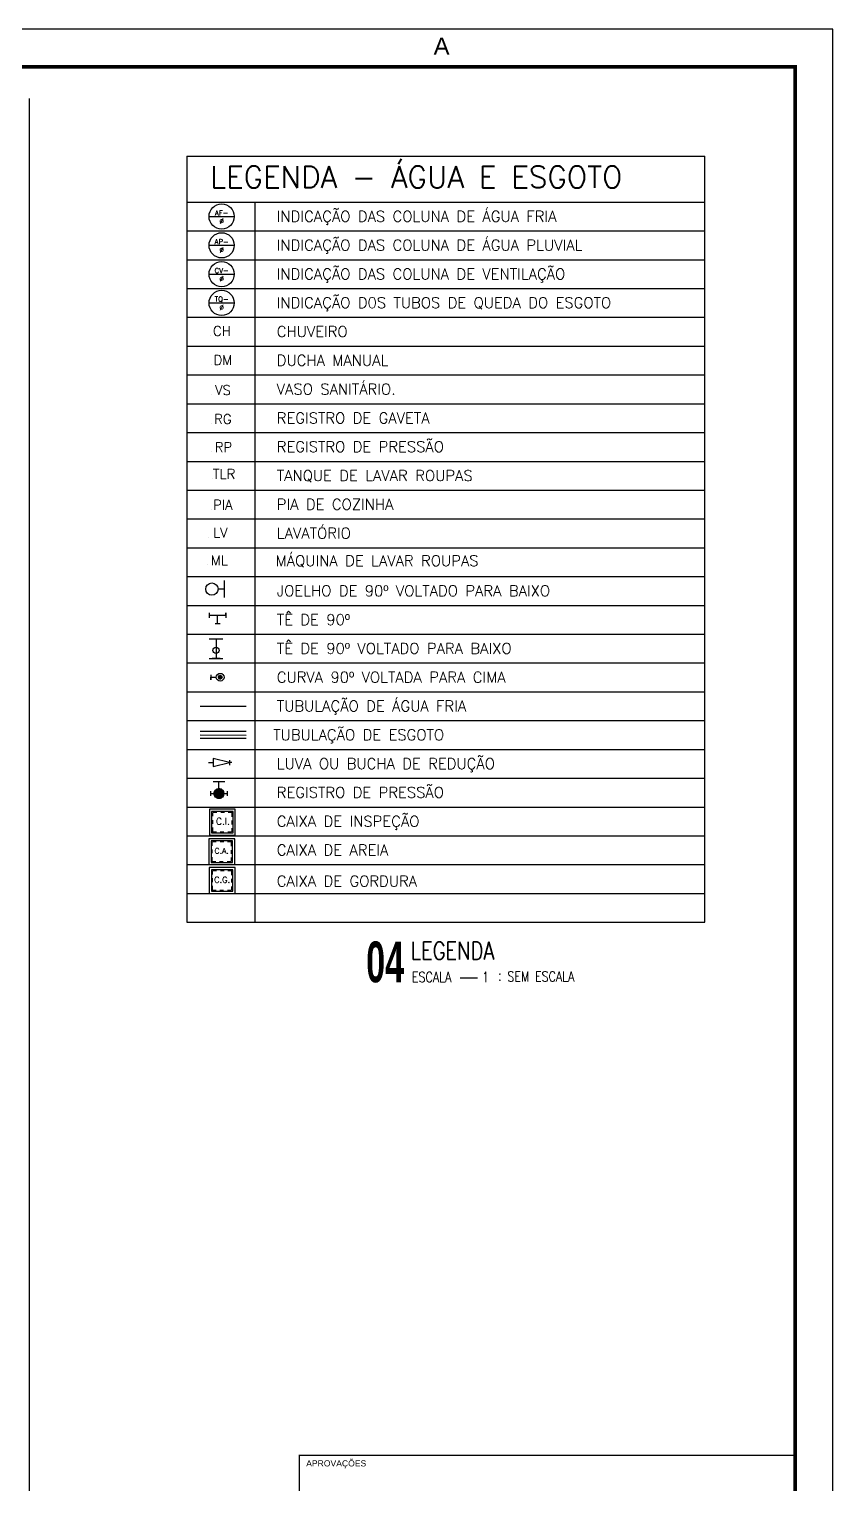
# Model space of a CAD drawing. Header units: millimetres. Extents: x 2993 to 6523, y 1057 to 2221.
# Drawn here: x 3056.14 to 3077.42, y 1137.43 to 1175.96 of the extents above; entities that cross this region are included whole.
import ezdxf
from ezdxf.enums import TextEntityAlignment as Align

# ---------------------------------------------------------------- set-up
doc = ezdxf.new("R2010")
doc.units = ezdxf.units.MM
doc.linetypes.add('HIDDEN', pattern=[0.375, 0.25, -0.125])
for name, color, linetype in [('A-PEN-R', 1, 'Continuous'), ('AR-MOB', 252, 'Continuous'), ('CONEXÕES', 8, 'Continuous'), ('HIDRA', 4, 'Continuous'), ("PRANCHA - PROJETU'S", 7, 'Continuous'), ('TEXTO', 3, 'Continuous')]:
    doc.layers.add(name, color=color, linetype=linetype)
doc.styles.add('ADITIVOCAD', font='ROMANS.shx')
doc.styles.add('ARIAL', font='arial.ttf', dxfattribs={"height": 2})
doc.styles.add('R80', font='simplex.shx', dxfattribs={"height": 12})
doc.styles.add('REG140', font='romans.shx', dxfattribs={"width": 0.8, "height": 0.35})
doc.styles.add('REG80', font='romans.shx', dxfattribs={"width": 0.8, "height": 0.2})
doc.styles.add('SANSSERIF2', font='sanssb__.ttf', dxfattribs={"width": 0.8})
doc.styles.get("Standard").update_dxf_attribs({"font": 'arial.ttf'})

# ---------------------------------------------------------------- blocks, each defined once
blk = doc.blocks.new('ADFSGASDFG')
at = {"layer": "PRANCHA - PROJETU'S", "color": 1}
for p, q in [((360.678, 107.346), (276.578, 107.346)), ((360.678, 47.946), (360.678, 107.346))]:
    blk.add_line(p, q, dxfattribs=at)
at = {"layer": "PRANCHA - PROJETU'S", "color": 4, "const_width": 0.1}
blk.add_lwpolyline([(279.078, 106.346), (359.678, 106.346), (359.678, 48.946), (279.078, 48.946)], close=True, dxfattribs=at)
blk = doc.blocks.new('CRBODADOSÇ')
at = {"layer": "PRANCHA - PROJETU'S", "color": 3}
blk.add_line((164.825, 196.917), (165.288, 196.917), dxfattribs=at)
at = {"layer": "PRANCHA - PROJETU'S", "color": 3, "style": 'REG80', "width": 0.8}
for s, p in [('ESCALA', (163.548, 196.799)), ('1', (165.407, 196.799)), (':', (165.829, 196.842))]:
    blk.add_text(s, height=0.27, dxfattribs=at).set_placement(p)
at = {"layer": "PRANCHA - PROJETU'S", "color": 2, "style": 'REG140', "width": 0.8}
for tag, p in [('PROJETO', (163.521, 198.067)), ('DESENHO', (163.516, 197.395))]:
    blk.add_attdef(tag, p, '', height=0.472, dxfattribs=at)
at = {"layer": "PRANCHA - PROJETU'S", "style": 'SANSSERIF2', "width": 0.6}
blk.add_attdef('00', text='', height=1.08, dxfattribs=at).set_placement((162.84, 196.795), align=Align.CENTER)
at = {"layer": "PRANCHA - PROJETU'S", "color": 3, "style": 'REG80', "width": 0.8}
blk.add_attdef('ESCALA', (166.075, 196.813), '', height=0.27, dxfattribs=at)
blk = doc.blocks.new('Adh_Afn')
blk.add_line((-0.25, 0), (0.25, 0))
blk.add_circle((0, 0), 0.25)
at = {"flags": 8}
for tag, p in [('$AF', (0, 0.07)), ('$DIAM', (0, -0.091))]:
    blk.add_attdef(tag, text='', height=0.1, dxfattribs=at).set_placement(p, align=Align.MIDDLE)
blk = doc.blocks.new('ADH_HIUTILIZ1')
blk.add_line((0.12, 0), (0.12, 0))
at = {"flags": 8}
blk.add_attdef('$N', text='', height=0.09, dxfattribs=at).set_placement((0.226, 0.042), align=Align.MIDDLE)
blk = doc.blocks.new('Adh_cx_c90c')
h = blk.add_hatch()
h.set_pattern_fill('_U', color=256, scale=0.002, angle=45, style=0, double=1, pattern_type=0)
h.set_pattern_definition([(45, (-6.0733674, -5.0413484), (-0.00141421356, 0.00141421356), []), (135, (-6.0733674, -5.0413484), (-0.00141421356, -0.00141421356), [])])
h.paths.add_polyline_path([(-0.017, 0, 1), (0.017, 0, 1)])
blk.add_lwpolyline([(-0.088, 0.022), (-0.088, -0.023), (-0.088, 0), (-0.036, 0)])
for radius in [0.0359, 0.017]:
    blk.add_circle((0, 0), radius)
blk = doc.blocks.new('Adh_cx_te90')
for p, q in [((-0.075, -0.0225), (-0.075, 0.0225)), ((0.075, 0), (-0.075, 0)), ((0, -0.075), (0, 0)), ((0.075, 0), (0.075, 0.0225)), ((0.075, 0.0225), (0.075, -0.0225)), ((-0.0225, -0.075), (0.0225, -0.075))]:
    blk.add_line(p, q)
blk = doc.blocks.new('Adh_cx_lvr')
for p, q in [((0, 0), (-0.15, 0.0375)), ((-0.15, 0.0375), (-0.15, -0.0375)), ((-0.15, -0.0375), (0, 0)), ((0, 0.0225), (0, -0.0225)), ((-0.195, 0), (-0.15, 0)), ((0.0225, 0), (0, 0))]:
    blk.add_line(p, q)
blk = doc.blocks.new('Adh_acs_rg')
h = blk.add_hatch()
h.set_pattern_fill('_U', color=256, scale=0.002, angle=45, style=0, double=1)
h.set_pattern_definition([(45, (-7.4131718, -5.1711377), (-0.00141421356, 0.00141421356), []), (135, (-7.4131718, -5.1711377), (-0.00141421356, -0.00141421356), [])])
h.paths.add_polyline_path([(-0.046, 0, 1), (0.046, 0, 1)])
for p, q in [((-0.078, 0.022), (-0.078, -0.022)), ((0.053, 0.108), (-0.053, 0.108)), ((0, 0.046), (0, 0.108)), ((0.078, -0.022), (0.078, 0.022)), ((-0.078, 0), (-0.046, 0)), ((0.046, 0), (0.078, 0))]:
    blk.add_line(p, q)
blk.add_circle((0, 0), 0.046)
blk = doc.blocks.new('Adhs_RefTbl')
at = {"color": 0, "linetype": 'ByBlock', "ltscale": 0.5}
blk.add_line((-0.321, 0), (0.321, 0), dxfattribs=at)
blk = doc.blocks.new('inp_cx')
for p, q in [((40, 40), (-40, 40)), ((-40, 40), (-40, -40)), ((40, -40), (40, 40)), ((-40, -40), (40, -40))]:
    blk.add_line(p, q)
at = {"color": 1, "linetype": 'Continuous', "ltscale": 0.5}
for p, q in [((33, 33), (-33, 33)), ((-33, 33), (-33, -33)), ((33, -33), (33, 33)), ((-33, -33), (33, -33))]:
    blk.add_line(p, q, dxfattribs=at)
at = {"color": 1, "linetype": 'HIDDEN', "ltscale": 0.5}
for p, q in [((30, 30), (-30, 30)), ((-30, 30), (-30, -30)), ((30, -30), (30, 30)), ((-30, -30), (30, -30))]:
    blk.add_line(p, q, dxfattribs=at)
at = {"style": 'R80'}
blk.add_text('C.I.', height=20.59, dxfattribs=at).set_placement((-19.6, -7.5))
blk = doc.blocks.new('_cxgordu')
for p, q in [((40, 40), (-40, 40)), ((-40, 40), (-40, -40)), ((40, -40), (40, 40)), ((-40, -40), (40, -40))]:
    blk.add_line(p, q)
at = {"color": 1, "linetype": 'Continuous', "ltscale": 0.5}
for p, q in [((33, 33), (-33, 33)), ((-33, 33), (-33, -33)), ((33, -33), (33, 33)), ((-33, -33), (33, -33))]:
    blk.add_line(p, q, dxfattribs=at)
at = {"color": 1, "linetype": 'HIDDEN', "ltscale": 0.5}
for p, q in [((30, 30), (-30, 30)), ((-30, 30), (-30, -30)), ((30, -30), (30, 30)), ((-30, -30), (30, -30))]:
    blk.add_line(p, q, dxfattribs=at)
at = {"style": 'R80'}
blk.add_text('C.G.', height=18.48, dxfattribs=at).set_placement((-24.3, -6.9))
blk = doc.blocks.new('_cxareia')
for p, q in [((40, 40), (-40, 40)), ((-40, 40), (-40, -40)), ((40, -40), (40, 40)), ((-40, -40), (40, -40))]:
    blk.add_line(p, q)
at = {"color": 1, "linetype": 'Continuous', "ltscale": 0.5}
for p, q in [((33, 33), (-33, 33)), ((-33, 33), (-33, -33)), ((33, -33), (33, 33)), ((-33, -33), (33, -33))]:
    blk.add_line(p, q, dxfattribs=at)
at = {"color": 1, "linetype": 'HIDDEN', "ltscale": 0.5}
for p, q in [((30, 30), (-30, 30)), ((-30, 30), (-30, -30)), ((30, -30), (30, 30)), ((-30, -30), (30, -30))]:
    blk.add_line(p, q, dxfattribs=at)
at = {"style": 'R80'}
blk.add_text('C.A.', height=17.28, dxfattribs=at).set_placement((-22, -6.1))

msp = doc.modelspace()

# ---------------------------------------------------------------- linework, layer by layer
for p, q in [((3060.308, 1172.598), (3074.03, 1172.598)), ((3060.308, 1172.598), (3060.308, 1152.303)), ((3074.03, 1152.303), (3074.03, 1172.598)), ((3060.308, 1171.378), (3074.03, 1171.378)), ((3062.12, 1152.303), (3062.12, 1171.378)), ((3060.308, 1170.615), (3074.03, 1170.615)), ((3060.308, 1169.852), (3074.03, 1169.852)), ((3060.308, 1169.089), (3074.03, 1169.089)), ((3060.308, 1168.326), (3074.03, 1168.326)), ((3060.308, 1167.563), (3074.03, 1167.563)), ((3060.308, 1166.8), (3074.03, 1166.8)), ((3060.308, 1166.037), (3074.03, 1166.037)), ((3060.308, 1165.274), (3074.03, 1165.274)), ((3060.308, 1164.511), (3074.03, 1164.511)), ((3060.308, 1163.748), (3074.03, 1163.748)), ((3060.308, 1162.985), (3074.03, 1162.985)), ((3060.308, 1162.222), (3074.03, 1162.222)), ((3060.308, 1161.459), (3074.03, 1161.459)), ((3060.308, 1160.696), (3074.03, 1160.696)), ((3060.308, 1159.933), (3074.03, 1159.933)), ((3060.308, 1159.933), (3074.03, 1159.933)), ((3060.308, 1159.17), (3074.03, 1159.17)), ((3060.308, 1158.407), (3074.03, 1158.407)), ((3060.308, 1157.644), (3074.03, 1157.644)), ((3060.308, 1156.881), (3074.03, 1156.881)), ((3060.308, 1156.118), (3074.03, 1156.118)), ((3060.308, 1156.118), (3074.03, 1156.118)), ((3060.308, 1155.355), (3074.03, 1155.355)), ((3060.308, 1154.592), (3074.03, 1154.592)), ((3060.308, 1153.829), (3074.03, 1153.829)), ((3060.308, 1153.066), (3074.03, 1153.066)), ((3060.308, 1152.303), (3074.03, 1152.303))]:
    msp.add_line(p, q)
at = {"layer": 'A-PEN-R', "const_width": 0.0375}
msp.add_lwpolyline([(3063.292, 1117.56), (3076.417, 1117.56), (3076.417, 1138.185), (3063.292, 1138.185)], close=True, dxfattribs=at)
at = {"layer": 'AR-MOB', "linetype": 'Continuous'}
for p, q in [((3056.136, 1174.123), (3056.136, 1124.123)), ((3056.136, 1173.823), (3056.136, 1124.423))]:
    msp.add_line(p, q, dxfattribs=at)
at = {"layer": 'CONEXÕES'}
for p, q in [((3061.3, 1161.359), (3061.3, 1160.903)), ((3060.906, 1159.809), (3061.268, 1159.809)), ((3060.906, 1159.291), (3061.268, 1159.291)), ((3061.191, 1159.291), (3060.984, 1159.291)), ((3060.984, 1159.291), (3061.191, 1159.291))]:
    msp.add_line(p, q, dxfattribs=at)
at = {"layer": 'HIDRA'}
for p, q in [((3061.137, 1161.13), (3061.3, 1161.131)), ((3061.087, 1159.809), (3061.087, 1159.291)), ((3061.886, 1157.357), (3060.662, 1157.358)), ((3060.662, 1157.263), (3061.885, 1157.262)), ((3061.885, 1157.166), (3060.661, 1157.167))]:
    msp.add_line(p, q, dxfattribs=at)
for centre, radius in [((3060.974, 1161.129), 0.163), ((3061.087, 1159.505), 0.0828)]:
    msp.add_circle(centre, radius, dxfattribs=at)
at = {"layer": "PRANCHA - PROJETU'S", "color": 1}
msp.add_lwpolyline([(3076.417, 1152.71), (3076.417, 1174.96), (3058.917, 1174.96)], dxfattribs=at)

# ---------------------------------------------------------------- block references
at = {"layer": 'HIDRA'}
ref = msp.add_blockref('Adh_Afn', (3061.233, 1170.996), dxfattribs=dict(at, xscale=1.335253919870773, yscale=1.335253919870773, zscale=1.335253919870773))
ref.add_attrib('$AF', 'AF-', dxfattribs={"layer": '0', "height": 0.1335, "style": 'ADITIVOCAD', "flags": 8}).set_placement((3061.233, 1171.09), align=Align.MIDDLE)
ref.add_attrib('$DIAM', '%%C', dxfattribs={"layer": '0', "height": 0.1335, "style": 'ADITIVOCAD', "flags": 8}).set_placement((3061.233, 1170.875), align=Align.MIDDLE)
ref = msp.add_blockref('Adh_Afn', (3061.233, 1170.233), dxfattribs=dict(at, xscale=1.335253919870773, yscale=1.335253919870773, zscale=1.335253919870773))
ref.add_attrib('$AF', 'AP-', dxfattribs={"layer": '0', "height": 0.1335, "style": 'ADITIVOCAD', "flags": 8}).set_placement((3061.233, 1170.327), align=Align.MIDDLE)
ref.add_attrib('$DIAM', '%%C', dxfattribs={"layer": '0', "height": 0.1335, "style": 'ADITIVOCAD', "flags": 8}).set_placement((3061.233, 1170.112), align=Align.MIDDLE)
ref = msp.add_blockref('Adh_Afn', (3061.233, 1169.47), dxfattribs=dict(at, xscale=1.335253919870773, yscale=1.335253919870773, zscale=1.335253919870773))
ref.add_attrib('$AF', 'CV-', dxfattribs={"layer": '0', "height": 0.1335, "style": 'ADITIVOCAD', "flags": 8}).set_placement((3061.233, 1169.564), align=Align.MIDDLE)
ref.add_attrib('$DIAM', '%%C', dxfattribs={"layer": '0', "height": 0.1335, "style": 'ADITIVOCAD', "flags": 8}).set_placement((3061.233, 1169.349), align=Align.MIDDLE)
ref = msp.add_blockref('Adh_Afn', (3061.233, 1168.707), dxfattribs=dict(at, xscale=1.335253919870773, yscale=1.335253919870773, zscale=1.335253919870773))
ref.add_attrib('$AF', 'TQ-', dxfattribs={"layer": '0', "height": 0.1335, "style": 'ADITIVOCAD', "flags": 8}).set_placement((3061.233, 1168.801), align=Align.MIDDLE)
ref.add_attrib('$DIAM', '%%C', dxfattribs={"layer": '0', "height": 0.1335, "style": 'ADITIVOCAD', "flags": 8}).set_placement((3061.233, 1168.586), align=Align.MIDDLE)
ref = msp.add_blockref('ADH_HIUTILIZ1', (3060.593, 1167.841), dxfattribs=dict(at, xscale=2.861258399723829, yscale=2.861258399723829, zscale=2.861258399723829))
ref.add_attrib('$N', 'CH', dxfattribs={"layer": '0', "height": 0.2575, "style": 'ADITIVOCAD', "flags": 8}).set_placement((3061.241, 1167.962), align=Align.MIDDLE)
ref = msp.add_blockref('ADH_HIUTILIZ1', (3060.619, 1167.073), dxfattribs=dict(at, xscale=2.861258399723829, yscale=2.861258399723829, zscale=2.861258399723829))
ref.add_attrib('$N', 'DM', dxfattribs={"layer": '0', "height": 0.2575, "style": 'ADITIVOCAD', "flags": 8}).set_placement((3061.267, 1167.194), align=Align.MIDDLE)
ref = msp.add_blockref('ADH_HIUTILIZ1', (3060.619, 1166.277), dxfattribs=dict(at, xscale=2.861258399723829, yscale=2.861258399723829, zscale=2.861258399723829))
ref.add_attrib('$N', 'VS', dxfattribs={"layer": '0', "height": 0.2575, "style": 'ADITIVOCAD', "flags": 8}).set_placement((3061.267, 1166.398), align=Align.MIDDLE)
ref = msp.add_blockref('ADH_HIUTILIZ1', (3060.619, 1165.508), dxfattribs=dict(at, xscale=2.861258399723829, yscale=2.861258399723829, zscale=2.861258399723829))
ref.add_attrib('$N', 'RG', dxfattribs={"layer": '0', "height": 0.2575, "style": 'ADITIVOCAD', "flags": 8}).set_placement((3061.267, 1165.629), align=Align.MIDDLE)
ref = msp.add_blockref('ADH_HIUTILIZ1', (3060.634, 1164.765), dxfattribs=dict(at, xscale=2.861258399723829, yscale=2.861258399723829, zscale=2.861258399723829))
ref.add_attrib('$N', 'RP', dxfattribs={"layer": '0', "height": 0.2575, "style": 'ADITIVOCAD', "flags": 8}).set_placement((3061.281, 1164.885), align=Align.MIDDLE)
ref = msp.add_blockref('ADH_HIUTILIZ1', (3060.652, 1164.057), dxfattribs=dict(at, xscale=2.861258399723829, yscale=2.861258399723829, zscale=2.861258399723829))
ref.add_attrib('$N', 'TLR', dxfattribs={"layer": '0', "height": 0.2575, "style": 'ADITIVOCAD', "flags": 8}).set_placement((3061.299, 1164.178), align=Align.MIDDLE)
ref = msp.add_blockref('ADH_HIUTILIZ1', (3060.619, 1163.238), dxfattribs=dict(at, xscale=2.861258399723829, yscale=2.861258399723829, zscale=2.861258399723829))
ref.add_attrib('$N', 'PIA', dxfattribs={"layer": '0', "height": 0.2575, "style": 'ADITIVOCAD', "flags": 8}).set_placement((3061.266, 1163.359), align=Align.MIDDLE)
ref = msp.add_blockref('ADH_HIUTILIZ1', (3060.554, 1162.501), dxfattribs=dict(at, xscale=2.861258399723829, yscale=2.861258399723829, zscale=2.861258399723829))
ref.add_attrib('$N', 'LV', dxfattribs={"layer": '0', "height": 0.2575, "style": 'ADITIVOCAD', "flags": 8}).set_placement((3061.201, 1162.622), align=Align.MIDDLE)
ref = msp.add_blockref('ADH_HIUTILIZ1', (3060.525, 1161.771), dxfattribs=dict(at, xscale=2.861258399723829, yscale=2.861258399723829, zscale=2.861258399723829))
ref.add_attrib('$N', 'ML', dxfattribs={"layer": '0', "height": 0.2575, "style": 'ADITIVOCAD', "flags": 8}).set_placement((3061.172, 1161.891), align=Align.MIDDLE)
for name, p, xscale, yscale, zscale in [('Adh_cx_te90', (3061.128, 1160.431), 2.861258399723829, 2.861258399723829, 2.861258399723829), ('Adh_cx_c90c', (3061.195, 1158.793), 2.861258399723829, 2.861258399723829, 2.861258399723829), ('Adhs_RefTbl', (3061.273, 1158.025), 1.907505599815886, 1.907505599815886, 1.907505599815886), ('Adh_cx_lvr', (3061.442, 1156.532), 2.861258399723829, 2.861258399723829, 2.861258399723829), ('Adh_acs_rg', (3061.162, 1155.711), 2.861258399723829, 2.861258399723829, 2.861258399723829), ('inp_cx', (3061.251, 1154.952), 0.008583775200052799, 0.008583775200052799, 0.008583775200052799), ('_cxareia', (3061.235, 1154.172), 0.008583775200052799, 0.008583775200052799, 0.008583775200052799), ('_cxgordu', (3061.244, 1153.409), 0.008583775200052799, 0.008583775200052799, 0.008583775200052799)]:
    msp.add_blockref(name, p, dxfattribs=dict(at, xscale=xscale, yscale=yscale, zscale=zscale))
at = {"layer": "PRANCHA - PROJETU'S", "color": 1}
msp.add_blockref('ADFSGASDFG', (2716.739, 1068.614), dxfattribs=at)
at = {"layer": "PRANCHA - PROJETU'S"}
msp.add_blockref('CRBODADOSÇ', (2902.723, 953.917), dxfattribs=at).add_auto_attribs({'ESCALA': 'SEM ESCALA', 'DESENHO': 'LEGENDA', '00': '04'})

# ---------------------------------------------------------------- texts
at = {"layer": 'HIDRA', "style": 'ADITIVOCAD'}
for s, height, p in [('LEGENDA - ÁGUA E ESGOTO', 0.57225, (3060.931, 1171.759)), ('INDICAÇÃO DAS COLUNA DE ÁGUA FRIA', 0.28613, (3062.693, 1170.858)), ('INDICAÇÃO DAS COLUNA DE ÁGUA PLUVIAL', 0.28613, (3062.693, 1170.095)), ('INDICAÇÃO DAS COLUNA DE VENTILAÇÃO', 0.28613, (3062.693, 1169.332)), ('INDICAÇÃO D0S TUBOS DE QUEDA DO ESGOTO', 0.28613, (3062.693, 1168.569)), ('CHUVEIRO', 0.2861, (3062.693, 1167.806)), ('DUCHA MANUAL', 0.28613, (3062.693, 1167.043)), ('VASO SANITÁRIO.', 0.28613, (3062.693, 1166.28)), ('REGISTRO DE GAVETA', 0.28613, (3062.693, 1165.517)), ('REGISTRO DE PRESSÃO', 0.28613, (3062.693, 1164.754)), ('TANQUE DE LAVAR ROUPAS', 0.28613, (3062.693, 1163.991)), ('PIA DE COZINHA', 0.28613, (3062.693, 1163.228)), ('LAVATÓRIO', 0.2861, (3062.693, 1162.465)), ('MÁQUINA DE LAVAR ROUPAS', 0.28613, (3062.664, 1161.735)), ('JOELHO DE 90º VOLTADO PARA BAIXO', 0.28613, (3062.693, 1160.939)), ('TÊ DE 90º', 0.2861, (3062.693, 1160.176)), ('TÊ DE 90º VOLTADO PARA BAIXO', 0.28613, (3062.693, 1159.413)), ('CURVA 90º VOLTADA PARA CIMA', 0.28613, (3062.693, 1158.65)), ('TUBULAÇÃO DE ÁGUA FRIA', 0.28613, (3062.693, 1157.887)), ('TUBULAÇÃO DE ESGOTO', 0.28613, (3062.599, 1157.124)), ('LUVA OU BUCHA DE REDUÇÃO', 0.28613, (3062.693, 1156.361)), ('REGISTRO DE PRESSÃO', 0.28613, (3062.693, 1155.598)), ('CAIXA DE INSPEÇÃO', 0.28613, (3062.693, 1154.835)), ('CAIXA DE AREIA', 0.28613, (3062.693, 1154.072)), ('CAIXA DE GORDURA', 0.28613, (3062.693, 1153.249))]:
    msp.add_text(s, height=height, dxfattribs=at).set_placement(p)
at = {"layer": "PRANCHA - PROJETU'S", "color": 50, "linetype": 'Continuous', "style": 'ARIAL'}
msp.add_text('A', height=0.45, dxfattribs=at).set_placement((3067.057, 1175.51), align=Align.MIDDLE)
at = {"layer": 'TEXTO', "color": 3, "style": 'ARIAL'}
msp.add_text('APROVAÇÕES ', height=0.16257, dxfattribs=at).set_placement((3063.472, 1137.888))

doc.saveas('drawing.dxf')
